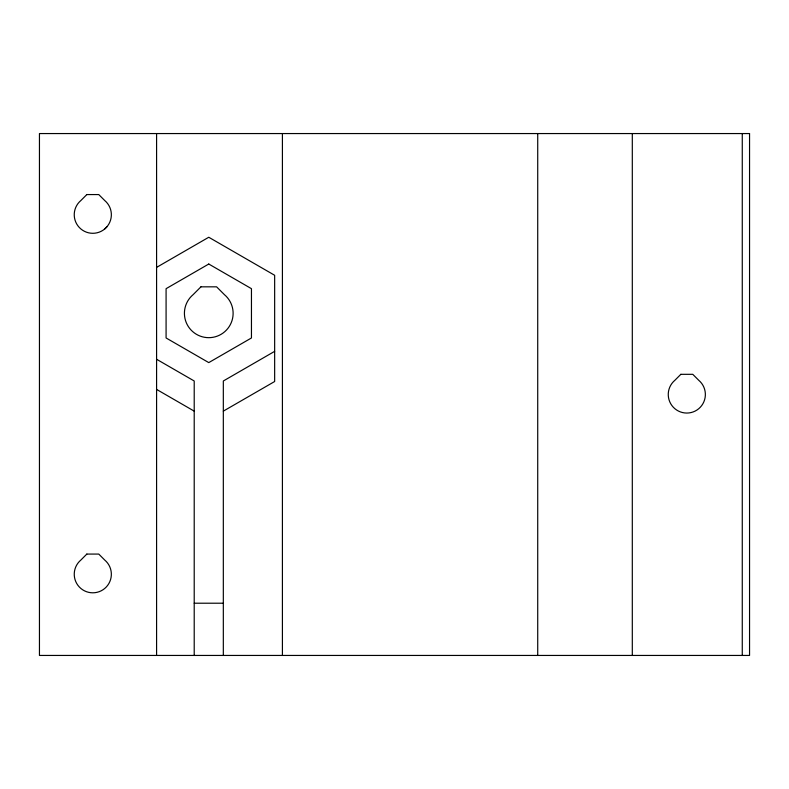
<?xml version="1.0" encoding="UTF-8"?>
<svg xmlns="http://www.w3.org/2000/svg" width="789" height="789" viewBox="0 0 789 789"><rect width="100%" height="100%" fill="white"/><g stroke="black" fill="none" stroke-linecap="round" stroke-linejoin="round"><path stroke-width="1.18" d="M104.72 228.958L107.008 226.67M156.587 267.382L208.769 237.252L274.651 275.282L274.651 381.511L223.326 411.138M274.651 351.352L223.326 380.988L223.326 655.442M194.212 603.21L223.326 603.21M156.587 359.261L194.212 380.988L194.212 655.442M156.587 389.411L194.212 411.138M742.271 133.558L742.271 655.442M632.305 133.558L632.305 655.442M537.723 133.558L537.723 655.442M282.413 133.558L282.413 655.442M156.587 133.558L156.587 655.442M86.829 194.567L80.873 200.524A18.551 18.551 0 0 0 79.304 227.479A18.551 18.551 0 0 0 106.298 227.479A18.551 18.551 0 0 0 104.72 200.524L98.763 194.567L86.829 194.567M200.939 286.831L193.118 294.662A24.351 24.351 0 0 0 191.056 330.029A24.351 24.351 0 0 0 226.482 330.029A24.351 24.351 0 0 0 224.421 294.662L216.6 286.831L200.939 286.831M86.829 554.075L80.873 560.042A18.551 18.551 0 0 0 79.304 586.986A18.551 18.551 0 0 0 106.298 586.986A18.551 18.551 0 0 0 104.72 560.042L98.763 554.075L86.829 554.075M680.848 374.321L674.881 380.288A18.551 18.551 0 0 0 673.313 407.232A18.551 18.551 0 0 0 700.307 407.232A18.551 18.551 0 0 0 698.738 380.288L692.772 374.321L680.848 374.321M208.769 264.029L166.084 288.675L166.084 337.968L208.769 362.605L251.454 337.968L251.454 288.675L208.769 264.029M749.55 133.558L39.45 133.558L39.45 655.442L749.55 655.442L749.55 133.558"/></g></svg>
